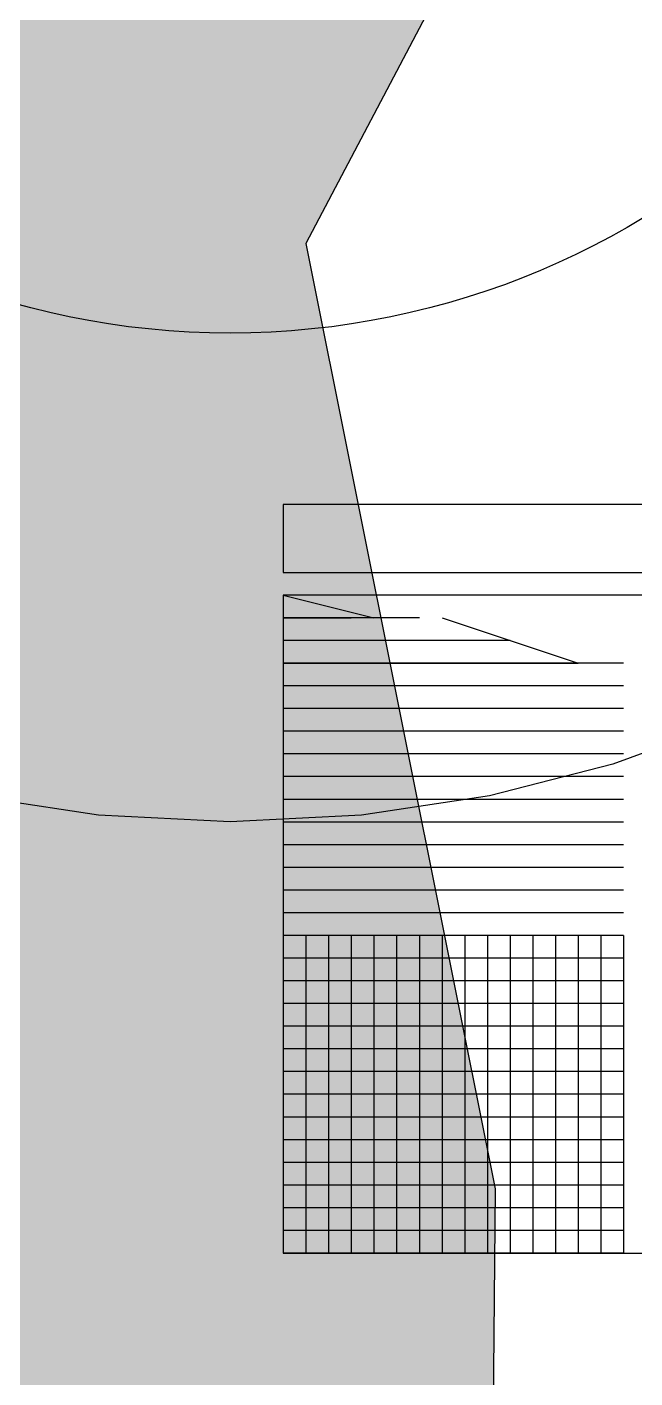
# Model space of a CAD drawing. Header units: metres. Extents: x 1 to 213, y 1 to 147.
# Drawn here: x 59.842 to 60.126, y 101.997 to 102.627 of the extents above; entities that cross this region are included whole.
import ezdxf

# ---------------------------------------------------------------- set-up
doc = ezdxf.new("R2010")
doc.units = ezdxf.units.M
doc.linetypes.add('DASHED', pattern=[1.524, 1.27, -0.254])
for name, color, linetype in [('00-BASE-ARQUITECTURA', 8, 'Continuous'), ('PJ-ARBUSTOS', 82, 'Continuous'), ('PJ-COPA-ADULTA', 8, 'DASHED'), ('PJ-GRAVILLA', 42, 'Continuous'), ('PJ-LIMITE-JARDIN', 7, 'Continuous'), ('PJ-RIEGO-SECTORES', 5, 'Continuous')]:
    doc.layers.add(name, color=color, linetype=linetype)

# ---------------------------------------------------------------- blocks, each defined once
blk = doc.blocks.new('PJ_FL')
blk.add_circle((0, 0), 0.372)
at = {"flags": 1}
for tag, p, height in [('CODIGO', (0.15, 0.15), 0.2), ('ESPECIE', (0.15, -0.1), 0.15), ('ZONA', (0.15, -0.3), 0.15)]:
    blk.add_attdef(tag, p, '', height=height, dxfattribs=at)

msp = doc.modelspace()

# ---------------------------------------------------------------- hatches: boundary and pattern name
at = {"layer": 'PJ-GRAVILLA'}
h = msp.add_hatch(dxfattribs=at)
h.set_pattern_fill('GRAVEL', scale=0.03)
h.paths.add_polyline_path([(68.43885, 110.15481), (75.31802, 110.15481), (75.36211, 107.90585), (75.18573, 107.81765), (65.17566, 107.86175), (64.73469, 107.68536), (64.42601, 107.77356), (63.54407, 107.1562), (63.059, 106.58293), (62.75032, 106.84752), (62.35344, 106.84752), (61.73608, 106.23015), (60.72184, 104.95134), (60.76594, 104.59856), (61.07462, 104.24578), (60.41316, 103.36384), (59.97219, 102.52599), (60.06039, 102.08502), (59.97219, 90.57565), (60.41316, 89.16454), (59.57532, 89.07634), (59.35483, 89.25273), (59.26664, 89.87009), (59.13435, 90.04648), (59.13435, 101.02669), (59.44303, 102.79057), (60.01629, 104.42217), (61.25101, 106.40654), (63.10309, 108.21453), (64.99927, 109.31696), (65.92531, 109.58154), (66.1458, 109.75793), (68.43885, 110.15481)])

# ---------------------------------------------------------------- linework, layer by layer
at = {"layer": '00-BASE-ARQUITECTURA'}
for points in [[(59.96161, 102.37253), (61.55969, 102.37253), (61.55969, 102.40428), (59.96161, 102.40428)], [(61.55969, 102.05503), (61.55969, 102.36195), (59.96161, 102.36195), (59.96161, 102.05503)], [(61.55969, 102.05503), (61.55969, 102.36195), (59.96161, 102.36195), (59.96161, 102.05503)]]:
    msp.add_lwpolyline(points, close=True, dxfattribs=at)
for points in [[(59.96161, 102.36195), (60.00394, 102.35137)], [(59.96161, 102.36195), (60.00394, 102.35137)], [(60.02512, 102.35137), (60.01452, 102.35137), (60.00394, 102.35137), (59.99336, 102.35137), (59.98277, 102.35137), (59.97219, 102.35137), (59.96161, 102.35137), (59.97219, 102.35137), (59.98277, 102.35137), (59.99336, 102.35137)], [(60.02512, 102.35137), (60.01452, 102.35137), (60.00394, 102.35137), (59.99336, 102.35137), (59.98277, 102.35137), (59.97219, 102.35137), (59.96161, 102.35137), (59.97219, 102.35137), (59.98277, 102.35137), (59.99336, 102.35137)], [(60.0357, 102.35137), (60.0992, 102.3302)], [(60.0357, 102.35137), (60.0992, 102.3302)], [(60.06745, 102.34078), (60.05687, 102.34078), (60.04628, 102.34078), (60.0357, 102.34078), (60.02512, 102.34078), (60.01452, 102.34078), (60.00394, 102.34078), (59.99336, 102.34078), (59.98277, 102.34078), (59.97219, 102.34078), (59.96161, 102.34078)], [(60.06745, 102.34078), (60.05687, 102.34078), (60.04628, 102.34078), (60.0357, 102.34078), (60.02512, 102.34078), (60.01452, 102.34078), (60.00394, 102.34078), (59.99336, 102.34078), (59.98277, 102.34078), (59.97219, 102.34078), (59.96161, 102.34078)], [(60.12036, 102.3302), (60.10978, 102.3302), (60.0992, 102.3302), (60.08861, 102.3302), (60.07803, 102.3302), (60.06745, 102.3302), (60.05687, 102.3302), (60.04628, 102.3302), (60.0357, 102.3302), (60.02512, 102.3302), (60.01452, 102.3302), (60.00394, 102.3302), (59.99336, 102.3302), (59.98277, 102.3302), (59.97219, 102.3302), (59.96161, 102.3302), (59.97219, 102.3302), (59.98277, 102.3302), (59.99336, 102.3302), (60.00394, 102.3302), (60.01452, 102.3302), (60.02512, 102.3302), (60.0357, 102.3302), (60.04628, 102.3302), (60.05687, 102.3302), (60.06745, 102.3302), (60.07803, 102.3302), (60.08861, 102.3302), (60.0992, 102.3302)], [(59.96161, 102.3302), (59.97219, 102.3302), (59.98277, 102.3302), (59.99336, 102.3302), (60.00394, 102.3302), (60.01452, 102.3302), (60.02512, 102.3302), (60.0357, 102.3302), (60.04628, 102.3302), (60.05687, 102.3302), (60.06745, 102.3302), (60.07803, 102.3302), (60.08861, 102.3302), (60.0992, 102.3302), (60.08861, 102.3302), (60.07803, 102.3302), (60.06745, 102.3302), (60.05687, 102.3302), (60.04628, 102.3302), (60.0357, 102.3302), (60.02512, 102.3302), (60.01452, 102.3302), (60.00394, 102.3302), (59.99336, 102.3302), (59.98277, 102.3302), (59.97219, 102.3302), (59.96161, 102.3302)], [(60.12036, 102.31962), (60.10978, 102.31962), (60.0992, 102.31962), (60.08861, 102.31962), (60.07803, 102.31962), (60.06745, 102.31962), (60.05687, 102.31962), (60.04628, 102.31962), (60.0357, 102.31962), (60.02512, 102.31962), (60.01452, 102.31962), (60.00394, 102.31962), (59.99336, 102.31962), (59.98277, 102.31962), (59.97219, 102.31962), (59.96161, 102.31962)], [(60.0992, 102.31962), (60.08861, 102.31962), (60.07803, 102.31962), (60.06745, 102.31962), (60.05687, 102.31962), (60.04628, 102.31962), (60.0357, 102.31962), (60.02512, 102.31962), (60.01452, 102.31962), (60.00394, 102.31962), (59.99336, 102.31962), (59.98277, 102.31962), (59.97219, 102.31962), (59.96161, 102.31962)], [(60.12036, 102.30902), (60.10978, 102.30902), (60.0992, 102.30902), (60.08861, 102.30902), (60.07803, 102.30902), (60.06745, 102.30902), (60.05687, 102.30902), (60.04628, 102.30902), (60.0357, 102.30902), (60.02512, 102.30902), (60.01452, 102.30902), (60.00394, 102.30902), (59.99336, 102.30902), (59.98277, 102.30902), (59.97219, 102.30902), (59.96161, 102.30902)], [(60.12036, 102.30902), (60.10978, 102.30902), (60.0992, 102.30902), (60.08861, 102.30902), (60.07803, 102.30902), (60.06745, 102.30902), (60.05687, 102.30902), (60.04628, 102.30902), (60.0357, 102.30902), (60.02512, 102.30902), (60.01452, 102.30902), (60.00394, 102.30902), (59.99336, 102.30902), (59.98277, 102.30902), (59.97219, 102.30902), (59.96161, 102.30902)], [(60.0992, 102.30902), (60.08861, 102.30902), (60.07803, 102.30902), (60.06745, 102.30902), (60.05687, 102.30902), (60.04628, 102.30902), (60.0357, 102.30902), (60.02512, 102.30902), (60.01452, 102.30902), (60.00394, 102.30902), (59.99336, 102.30902), (59.98277, 102.30902), (59.97219, 102.30902), (59.96161, 102.30902)], [(60.0992, 102.30902), (60.08861, 102.30902), (60.07803, 102.30902), (60.06745, 102.30902), (60.05687, 102.30902), (60.04628, 102.30902), (60.0357, 102.30902), (60.02512, 102.30902), (60.01452, 102.30902), (60.00394, 102.30902), (59.99336, 102.30902), (59.98277, 102.30902), (59.97219, 102.30902), (59.96161, 102.30902)], [(60.12036, 102.29844), (60.10978, 102.29844), (60.0992, 102.29844), (60.08861, 102.29844), (60.07803, 102.29844), (60.06745, 102.29844), (60.05687, 102.29844), (60.04628, 102.29844), (60.0357, 102.29844), (60.02512, 102.29844), (60.01452, 102.29844), (60.00394, 102.29844), (59.99336, 102.29844), (59.98277, 102.29844), (59.97219, 102.29844), (59.96161, 102.29844)], [(60.0992, 102.29844), (60.08861, 102.29844), (60.07803, 102.29844), (60.06745, 102.29844), (60.05687, 102.29844), (60.04628, 102.29844), (60.0357, 102.29844), (60.02512, 102.29844), (60.01452, 102.29844), (60.00394, 102.29844), (59.99336, 102.29844), (59.98277, 102.29844), (59.97219, 102.29844), (59.96161, 102.29844)], [(60.12036, 102.28786), (60.10978, 102.28786), (60.0992, 102.28786), (60.08861, 102.28786), (60.07803, 102.28786), (60.06745, 102.28786), (60.05687, 102.28786), (60.04628, 102.28786), (60.0357, 102.28786), (60.02512, 102.28786), (60.01452, 102.28786), (60.00394, 102.28786), (59.99336, 102.28786), (59.98277, 102.28786), (59.97219, 102.28786), (59.96161, 102.28786)], [(60.12036, 102.28786), (60.10978, 102.28786), (60.0992, 102.28786), (60.08861, 102.28786), (60.07803, 102.28786), (60.06745, 102.28786), (60.05687, 102.28786), (60.04628, 102.28786), (60.0357, 102.28786), (60.02512, 102.28786), (60.01452, 102.28786), (60.00394, 102.28786), (59.99336, 102.28786), (59.98277, 102.28786), (59.97219, 102.28786), (59.96161, 102.28786)], [(60.0992, 102.28786), (60.08861, 102.28786), (60.07803, 102.28786), (60.06745, 102.28786), (60.05687, 102.28786), (60.04628, 102.28786), (60.0357, 102.28786), (60.02512, 102.28786), (60.01452, 102.28786), (60.00394, 102.28786), (59.99336, 102.28786), (59.98277, 102.28786), (59.97219, 102.28786), (59.96161, 102.28786)], [(60.0992, 102.28786), (60.08861, 102.28786), (60.07803, 102.28786), (60.06745, 102.28786), (60.05687, 102.28786), (60.04628, 102.28786), (60.0357, 102.28786), (60.02512, 102.28786), (60.01452, 102.28786), (60.00394, 102.28786), (59.99336, 102.28786), (59.98277, 102.28786), (59.97219, 102.28786), (59.96161, 102.28786)], [(60.12036, 102.27728), (60.10978, 102.27728), (60.0992, 102.27728), (60.08861, 102.27728), (60.07803, 102.27728), (60.06745, 102.27728), (60.05687, 102.27728), (60.04628, 102.27728), (60.0357, 102.27728), (60.02512, 102.27728), (60.01452, 102.27728), (60.00394, 102.27728), (59.99336, 102.27728), (59.98277, 102.27728), (59.97219, 102.27728), (59.96161, 102.27728)], [(60.0992, 102.27728), (60.08861, 102.27728), (60.07803, 102.27728), (60.06745, 102.27728), (60.05687, 102.27728), (60.04628, 102.27728), (60.0357, 102.27728), (60.02512, 102.27728), (60.01452, 102.27728), (60.00394, 102.27728), (59.99336, 102.27728), (59.98277, 102.27728), (59.97219, 102.27728), (59.96161, 102.27728)], [(60.12036, 102.26669), (60.10978, 102.26669), (60.0992, 102.26669), (60.08861, 102.26669), (60.07803, 102.26669), (60.06745, 102.26669), (60.05687, 102.26669), (60.04628, 102.26669), (60.0357, 102.26669), (60.02512, 102.26669), (60.01452, 102.26669), (60.00394, 102.26669), (59.99336, 102.26669), (59.98277, 102.26669), (59.97219, 102.26669), (59.96161, 102.26669)], [(60.12036, 102.26669), (60.10978, 102.26669), (60.0992, 102.26669), (60.08861, 102.26669), (60.07803, 102.26669), (60.06745, 102.26669), (60.05687, 102.26669), (60.04628, 102.26669), (60.0357, 102.26669), (60.02512, 102.26669), (60.01452, 102.26669), (60.00394, 102.26669), (59.99336, 102.26669), (59.98277, 102.26669), (59.97219, 102.26669), (59.96161, 102.26669)], [(60.0992, 102.26669), (60.08861, 102.26669), (60.07803, 102.26669), (60.06745, 102.26669), (60.05687, 102.26669), (60.04628, 102.26669), (60.0357, 102.26669), (60.02512, 102.26669), (60.01452, 102.26669), (60.00394, 102.26669), (59.99336, 102.26669), (59.98277, 102.26669), (59.97219, 102.26669), (59.96161, 102.26669)], [(60.0992, 102.26669), (60.08861, 102.26669), (60.07803, 102.26669), (60.06745, 102.26669), (60.05687, 102.26669), (60.04628, 102.26669), (60.0357, 102.26669), (60.02512, 102.26669), (60.01452, 102.26669), (60.00394, 102.26669), (59.99336, 102.26669), (59.98277, 102.26669), (59.97219, 102.26669), (59.96161, 102.26669)], [(60.12036, 102.25611), (60.10978, 102.25611), (60.0992, 102.25611), (60.08861, 102.25611), (60.07803, 102.25611), (60.06745, 102.25611), (60.05687, 102.25611), (60.04628, 102.25611), (60.0357, 102.25611), (60.02512, 102.25611), (60.01452, 102.25611), (60.00394, 102.25611), (59.99336, 102.25611), (59.98277, 102.25611), (59.97219, 102.25611), (59.96161, 102.25611)], [(60.0992, 102.25611), (60.08861, 102.25611), (60.07803, 102.25611), (60.06745, 102.25611), (60.05687, 102.25611), (60.04628, 102.25611), (60.0357, 102.25611), (60.02512, 102.25611), (60.01452, 102.25611), (60.00394, 102.25611), (59.99336, 102.25611), (59.98277, 102.25611), (59.97219, 102.25611), (59.96161, 102.25611)], [(60.12036, 102.24553), (60.10978, 102.24553), (60.0992, 102.24553), (60.08861, 102.24553), (60.07803, 102.24553), (60.06745, 102.24553), (60.05687, 102.24553), (60.04628, 102.24553), (60.0357, 102.24553), (60.02512, 102.24553), (60.01452, 102.24553), (60.00394, 102.24553), (59.99336, 102.24553), (59.98277, 102.24553), (59.97219, 102.24553), (59.96161, 102.24553)], [(60.12036, 102.24553), (60.10978, 102.24553), (60.0992, 102.24553), (60.08861, 102.24553), (60.07803, 102.24553), (60.06745, 102.24553), (60.05687, 102.24553), (60.04628, 102.24553), (60.0357, 102.24553), (60.02512, 102.24553), (60.01452, 102.24553), (60.00394, 102.24553), (59.99336, 102.24553), (59.98277, 102.24553), (59.97219, 102.24553), (59.96161, 102.24553)], [(60.0992, 102.24553), (60.08861, 102.24553), (60.07803, 102.24553), (60.06745, 102.24553), (60.05687, 102.24553), (60.04628, 102.24553), (60.0357, 102.24553), (60.02512, 102.24553), (60.01452, 102.24553), (60.00394, 102.24553), (59.99336, 102.24553), (59.98277, 102.24553), (59.97219, 102.24553), (59.96161, 102.24553)], [(60.0992, 102.24553), (60.08861, 102.24553), (60.07803, 102.24553), (60.06745, 102.24553), (60.05687, 102.24553), (60.04628, 102.24553), (60.0357, 102.24553), (60.02512, 102.24553), (60.01452, 102.24553), (60.00394, 102.24553), (59.99336, 102.24553), (59.98277, 102.24553), (59.97219, 102.24553), (59.96161, 102.24553)], [(60.12036, 102.23494), (60.10978, 102.23494), (60.0992, 102.23494), (60.08861, 102.23494), (60.07803, 102.23494), (60.06745, 102.23494), (60.05687, 102.23494), (60.04628, 102.23494), (60.0357, 102.23494), (60.02512, 102.23494), (60.01452, 102.23494), (60.00394, 102.23494), (59.99336, 102.23494), (59.98277, 102.23494), (59.97219, 102.23494), (59.96161, 102.23494)], [(60.0992, 102.23494), (60.08861, 102.23494), (60.07803, 102.23494), (60.06745, 102.23494), (60.05687, 102.23494), (60.04628, 102.23494), (60.0357, 102.23494), (60.02512, 102.23494), (60.01452, 102.23494), (60.00394, 102.23494), (59.99336, 102.23494), (59.98277, 102.23494), (59.97219, 102.23494), (59.96161, 102.23494)], [(60.12036, 102.22436), (60.10978, 102.22436), (60.0992, 102.22436), (60.08861, 102.22436), (60.07803, 102.22436), (60.06745, 102.22436), (60.05687, 102.22436), (60.04628, 102.22436), (60.0357, 102.22436), (60.02512, 102.22436), (60.01452, 102.22436), (60.00394, 102.22436), (59.99336, 102.22436), (59.98277, 102.22436), (59.97219, 102.22436), (59.96161, 102.22436)], [(60.12036, 102.22436), (60.10978, 102.22436), (60.0992, 102.22436), (60.08861, 102.22436), (60.07803, 102.22436), (60.06745, 102.22436), (60.05687, 102.22436), (60.04628, 102.22436), (60.0357, 102.22436), (60.02512, 102.22436), (60.01452, 102.22436), (60.00394, 102.22436), (59.99336, 102.22436), (59.98277, 102.22436), (59.97219, 102.22436), (59.96161, 102.22436)], [(60.0992, 102.22436), (60.08861, 102.22436), (60.07803, 102.22436), (60.06745, 102.22436), (60.05687, 102.22436), (60.04628, 102.22436), (60.0357, 102.22436), (60.02512, 102.22436), (60.01452, 102.22436), (60.00394, 102.22436), (59.99336, 102.22436), (59.98277, 102.22436), (59.97219, 102.22436), (59.96161, 102.22436)], [(60.0992, 102.22436), (60.08861, 102.22436), (60.07803, 102.22436), (60.06745, 102.22436), (60.05687, 102.22436), (60.04628, 102.22436), (60.0357, 102.22436), (60.02512, 102.22436), (60.01452, 102.22436), (60.00394, 102.22436), (59.99336, 102.22436), (59.98277, 102.22436), (59.97219, 102.22436), (59.96161, 102.22436)], [(60.12036, 102.21378), (60.10978, 102.21378), (60.0992, 102.21378), (60.08861, 102.21378), (60.07803, 102.21378), (60.06745, 102.21378), (60.05687, 102.21378), (60.04628, 102.21378), (60.0357, 102.21378), (60.02512, 102.21378), (60.01452, 102.21378), (60.00394, 102.21378), (59.99336, 102.21378), (59.98277, 102.21378), (59.97219, 102.21378), (59.96161, 102.21378)], [(60.0992, 102.21378), (60.08861, 102.21378), (60.07803, 102.21378), (60.06745, 102.21378), (60.05687, 102.21378), (60.04628, 102.21378), (60.0357, 102.21378), (60.02512, 102.21378), (60.01452, 102.21378), (60.00394, 102.21378), (59.99336, 102.21378), (59.98277, 102.21378), (59.97219, 102.21378), (59.96161, 102.21378)], [(60.12036, 102.2032), (60.10978, 102.2032), (60.0992, 102.2032), (60.08861, 102.2032), (60.07803, 102.2032), (60.06745, 102.2032), (60.05687, 102.2032), (60.04628, 102.2032), (60.0357, 102.2032), (60.02512, 102.2032), (60.01452, 102.2032), (60.00394, 102.2032), (59.99336, 102.2032), (59.98277, 102.2032), (59.97219, 102.2032), (59.96161, 102.2032)], [(60.12036, 102.2032), (60.10978, 102.2032), (60.0992, 102.2032), (60.08861, 102.2032), (60.07803, 102.2032), (60.06745, 102.2032), (60.05687, 102.2032), (60.04628, 102.2032), (60.0357, 102.2032), (60.02512, 102.2032), (60.01452, 102.2032), (60.00394, 102.2032), (59.99336, 102.2032), (59.98277, 102.2032), (59.97219, 102.2032), (59.96161, 102.2032)], [(59.96161, 102.2032), (59.96161, 102.19261), (59.96161, 102.18203), (59.96161, 102.17145), (59.96161, 102.16086), (59.96161, 102.15028), (59.96161, 102.1397), (59.96161, 102.12912), (59.96161, 102.11853), (59.96161, 102.10795), (59.96161, 102.09737), (59.96161, 102.08678), (59.96161, 102.0762), (59.96161, 102.06562), (59.96161, 102.05503)], [(59.96161, 102.2032), (59.96161, 102.19261), (59.96161, 102.18203), (59.96161, 102.17145), (59.96161, 102.16086), (59.96161, 102.15028), (59.96161, 102.1397), (59.96161, 102.12912), (59.96161, 102.11853), (59.96161, 102.10795), (59.96161, 102.09737), (59.96161, 102.08678), (59.96161, 102.0762), (59.96161, 102.06562), (59.96161, 102.05503)], [(60.0992, 102.2032), (60.08861, 102.2032), (60.07803, 102.2032), (60.06745, 102.2032), (60.05687, 102.2032), (60.04628, 102.2032), (60.0357, 102.2032), (60.02512, 102.2032), (60.01452, 102.2032), (60.00394, 102.2032), (59.99336, 102.2032), (59.98277, 102.2032), (59.97219, 102.2032), (59.96161, 102.2032)], [(60.0992, 102.2032), (60.08861, 102.2032), (60.07803, 102.2032), (60.06745, 102.2032), (60.05687, 102.2032), (60.04628, 102.2032), (60.0357, 102.2032), (60.02512, 102.2032), (60.01452, 102.2032), (60.00394, 102.2032), (59.99336, 102.2032), (59.98277, 102.2032), (59.97219, 102.2032), (59.96161, 102.2032)], [(59.96161, 102.2032), (59.96161, 102.19261), (59.96161, 102.18203), (59.96161, 102.17145), (59.96161, 102.16086), (59.96161, 102.15028), (59.96161, 102.1397), (59.96161, 102.12912), (59.96161, 102.11853), (59.96161, 102.10795), (59.96161, 102.09737), (59.96161, 102.08678), (59.96161, 102.0762), (59.96161, 102.06562), (59.96161, 102.05503)], [(59.96161, 102.2032), (59.96161, 102.19261), (59.96161, 102.18203), (59.96161, 102.17145), (59.96161, 102.16086), (59.96161, 102.15028), (59.96161, 102.1397), (59.96161, 102.12912), (59.96161, 102.11853), (59.96161, 102.10795), (59.96161, 102.09737), (59.96161, 102.08678), (59.96161, 102.0762), (59.96161, 102.06562), (59.96161, 102.05503)], [(59.97219, 102.2032), (59.97219, 102.19261), (59.97219, 102.18203), (59.97219, 102.17145), (59.97219, 102.16086), (59.97219, 102.15028), (59.97219, 102.1397), (59.97219, 102.12912), (59.97219, 102.11853), (59.97219, 102.10795), (59.97219, 102.09737), (59.97219, 102.08678), (59.97219, 102.0762), (59.97219, 102.06562), (59.97219, 102.05503)], [(59.97219, 102.2032), (59.97219, 102.19261), (59.97219, 102.18203), (59.97219, 102.17145), (59.97219, 102.16086), (59.97219, 102.15028), (59.97219, 102.1397), (59.97219, 102.12912), (59.97219, 102.11853), (59.97219, 102.10795), (59.97219, 102.09737), (59.97219, 102.08678), (59.97219, 102.0762), (59.97219, 102.06562), (59.97219, 102.05503)], [(59.98277, 102.2032), (59.98277, 102.19261), (59.98277, 102.18203), (59.98277, 102.17145), (59.98277, 102.16086), (59.98277, 102.15028), (59.98277, 102.1397), (59.98277, 102.12912), (59.98277, 102.11853), (59.98277, 102.10795), (59.98277, 102.09737), (59.98277, 102.08678), (59.98277, 102.0762), (59.98277, 102.06562), (59.98277, 102.05503)], [(59.98277, 102.2032), (59.98277, 102.19261), (59.98277, 102.18203), (59.98277, 102.17145), (59.98277, 102.16086), (59.98277, 102.15028), (59.98277, 102.1397), (59.98277, 102.12912), (59.98277, 102.11853), (59.98277, 102.10795), (59.98277, 102.09737), (59.98277, 102.08678), (59.98277, 102.0762), (59.98277, 102.06562), (59.98277, 102.05503)], [(59.98277, 102.2032), (59.98277, 102.19261), (59.98277, 102.18203), (59.98277, 102.17145), (59.98277, 102.16086), (59.98277, 102.15028), (59.98277, 102.1397), (59.98277, 102.12912), (59.98277, 102.11853), (59.98277, 102.10795), (59.98277, 102.09737), (59.98277, 102.08678), (59.98277, 102.0762), (59.98277, 102.06562), (59.98277, 102.05503)], [(59.98277, 102.2032), (59.98277, 102.19261), (59.98277, 102.18203), (59.98277, 102.17145), (59.98277, 102.16086), (59.98277, 102.15028), (59.98277, 102.1397), (59.98277, 102.12912), (59.98277, 102.11853), (59.98277, 102.10795), (59.98277, 102.09737), (59.98277, 102.08678), (59.98277, 102.0762), (59.98277, 102.06562), (59.98277, 102.05503)], [(59.99336, 102.2032), (59.99336, 102.19261), (59.99336, 102.18203), (59.99336, 102.17145), (59.99336, 102.16086), (59.99336, 102.15028), (59.99336, 102.1397), (59.99336, 102.12912), (59.99336, 102.11853), (59.99336, 102.10795), (59.99336, 102.09737), (59.99336, 102.08678), (59.99336, 102.0762), (59.99336, 102.06562), (59.99336, 102.05503)], [(59.99336, 102.2032), (59.99336, 102.19261), (59.99336, 102.18203), (59.99336, 102.17145), (59.99336, 102.16086), (59.99336, 102.15028), (59.99336, 102.1397), (59.99336, 102.12912), (59.99336, 102.11853), (59.99336, 102.10795), (59.99336, 102.09737), (59.99336, 102.08678), (59.99336, 102.0762), (59.99336, 102.06562), (59.99336, 102.05503)], [(60.00394, 102.2032), (60.00394, 102.19261), (60.00394, 102.18203), (60.00394, 102.17145), (60.00394, 102.16086), (60.00394, 102.15028), (60.00394, 102.1397), (60.00394, 102.12912), (60.00394, 102.11853), (60.00394, 102.10795), (60.00394, 102.09737), (60.00394, 102.08678), (60.00394, 102.0762), (60.00394, 102.06562), (60.00394, 102.05503)], [(60.00394, 102.2032), (60.00394, 102.19261), (60.00394, 102.18203), (60.00394, 102.17145), (60.00394, 102.16086), (60.00394, 102.15028), (60.00394, 102.1397), (60.00394, 102.12912), (60.00394, 102.11853), (60.00394, 102.10795), (60.00394, 102.09737), (60.00394, 102.08678), (60.00394, 102.0762), (60.00394, 102.06562), (60.00394, 102.05503)], [(60.00394, 102.2032), (60.00394, 102.19261), (60.00394, 102.18203), (60.00394, 102.17145), (60.00394, 102.16086), (60.00394, 102.15028), (60.00394, 102.1397), (60.00394, 102.12912), (60.00394, 102.11853), (60.00394, 102.10795), (60.00394, 102.09737), (60.00394, 102.08678), (60.00394, 102.0762), (60.00394, 102.06562), (60.00394, 102.05503)], [(60.00394, 102.2032), (60.00394, 102.19261), (60.00394, 102.18203), (60.00394, 102.17145), (60.00394, 102.16086), (60.00394, 102.15028), (60.00394, 102.1397), (60.00394, 102.12912), (60.00394, 102.11853), (60.00394, 102.10795), (60.00394, 102.09737), (60.00394, 102.08678), (60.00394, 102.0762), (60.00394, 102.06562), (60.00394, 102.05503)], [(60.01452, 102.2032), (60.01452, 102.19261), (60.01452, 102.18203), (60.01452, 102.17145), (60.01452, 102.16086), (60.01452, 102.15028), (60.01452, 102.1397), (60.01452, 102.12912), (60.01452, 102.11853), (60.01452, 102.10795), (60.01452, 102.09737), (60.01452, 102.08678), (60.01452, 102.0762), (60.01452, 102.06562), (60.01452, 102.05503)], [(60.01452, 102.2032), (60.01452, 102.19261), (60.01452, 102.18203), (60.01452, 102.17145), (60.01452, 102.16086), (60.01452, 102.15028), (60.01452, 102.1397), (60.01452, 102.12912), (60.01452, 102.11853), (60.01452, 102.10795), (60.01452, 102.09737), (60.01452, 102.08678), (60.01452, 102.0762), (60.01452, 102.06562), (60.01452, 102.05503)], [(60.02512, 102.2032), (60.02512, 102.19261), (60.02512, 102.18203), (60.02512, 102.17145), (60.02512, 102.16086), (60.02512, 102.15028), (60.02512, 102.1397), (60.02512, 102.12912), (60.02512, 102.11853), (60.02512, 102.10795), (60.02512, 102.09737), (60.02512, 102.08678), (60.02512, 102.0762), (60.02512, 102.06562), (60.02512, 102.05503)], [(60.02512, 102.2032), (60.02512, 102.19261), (60.02512, 102.18203), (60.02512, 102.17145), (60.02512, 102.16086), (60.02512, 102.15028), (60.02512, 102.1397), (60.02512, 102.12912), (60.02512, 102.11853), (60.02512, 102.10795), (60.02512, 102.09737), (60.02512, 102.08678), (60.02512, 102.0762), (60.02512, 102.06562), (60.02512, 102.05503)], [(60.02512, 102.2032), (60.02512, 102.19261), (60.02512, 102.18203), (60.02512, 102.17145), (60.02512, 102.16086), (60.02512, 102.15028), (60.02512, 102.1397), (60.02512, 102.12912), (60.02512, 102.11853), (60.02512, 102.10795), (60.02512, 102.09737), (60.02512, 102.08678), (60.02512, 102.0762), (60.02512, 102.06562), (60.02512, 102.05503)], [(60.02512, 102.2032), (60.02512, 102.19261), (60.02512, 102.18203), (60.02512, 102.17145), (60.02512, 102.16086), (60.02512, 102.15028), (60.02512, 102.1397), (60.02512, 102.12912), (60.02512, 102.11853), (60.02512, 102.10795), (60.02512, 102.09737), (60.02512, 102.08678), (60.02512, 102.0762), (60.02512, 102.06562), (60.02512, 102.05503)], [(60.0357, 102.2032), (60.0357, 102.19261), (60.0357, 102.18203), (60.0357, 102.17145), (60.0357, 102.16086), (60.0357, 102.15028), (60.0357, 102.1397), (60.0357, 102.12912), (60.0357, 102.11853), (60.0357, 102.10795), (60.0357, 102.09737), (60.0357, 102.08678), (60.0357, 102.0762), (60.0357, 102.06562), (60.0357, 102.05503)], [(60.0357, 102.2032), (60.0357, 102.19261), (60.0357, 102.18203), (60.0357, 102.17145), (60.0357, 102.16086), (60.0357, 102.15028), (60.0357, 102.1397), (60.0357, 102.12912), (60.0357, 102.11853), (60.0357, 102.10795), (60.0357, 102.09737), (60.0357, 102.08678), (60.0357, 102.0762), (60.0357, 102.06562), (60.0357, 102.05503)], [(60.04628, 102.2032), (60.04628, 102.19261), (60.04628, 102.18203), (60.04628, 102.17145), (60.04628, 102.16086), (60.04628, 102.15028), (60.04628, 102.1397), (60.04628, 102.12912), (60.04628, 102.11853), (60.04628, 102.10795), (60.04628, 102.09737), (60.04628, 102.08678), (60.04628, 102.0762), (60.04628, 102.06562), (60.04628, 102.05503)], [(60.04628, 102.2032), (60.04628, 102.19261), (60.04628, 102.18203), (60.04628, 102.17145), (60.04628, 102.16086), (60.04628, 102.15028), (60.04628, 102.1397), (60.04628, 102.12912), (60.04628, 102.11853), (60.04628, 102.10795), (60.04628, 102.09737), (60.04628, 102.08678), (60.04628, 102.0762), (60.04628, 102.06562), (60.04628, 102.05503)], [(60.04628, 102.2032), (60.04628, 102.19261), (60.04628, 102.18203), (60.04628, 102.17145), (60.04628, 102.16086), (60.04628, 102.15028), (60.04628, 102.1397), (60.04628, 102.12912), (60.04628, 102.11853), (60.04628, 102.10795), (60.04628, 102.09737), (60.04628, 102.08678), (60.04628, 102.0762), (60.04628, 102.06562), (60.04628, 102.05503)], [(60.04628, 102.2032), (60.04628, 102.19261), (60.04628, 102.18203), (60.04628, 102.17145), (60.04628, 102.16086), (60.04628, 102.15028), (60.04628, 102.1397), (60.04628, 102.12912), (60.04628, 102.11853), (60.04628, 102.10795), (60.04628, 102.09737), (60.04628, 102.08678), (60.04628, 102.0762), (60.04628, 102.06562), (60.04628, 102.05503)], [(60.05687, 102.2032), (60.05687, 102.19261), (60.05687, 102.18203), (60.05687, 102.17145), (60.05687, 102.16086), (60.05687, 102.15028), (60.05687, 102.1397), (60.05687, 102.12912), (60.05687, 102.11853), (60.05687, 102.10795), (60.05687, 102.09737), (60.05687, 102.08678), (60.05687, 102.0762), (60.05687, 102.06562), (60.05687, 102.05503)], [(60.05687, 102.2032), (60.05687, 102.19261), (60.05687, 102.18203), (60.05687, 102.17145), (60.05687, 102.16086), (60.05687, 102.15028), (60.05687, 102.1397), (60.05687, 102.12912), (60.05687, 102.11853), (60.05687, 102.10795), (60.05687, 102.09737), (60.05687, 102.08678), (60.05687, 102.0762), (60.05687, 102.06562), (60.05687, 102.05503)], [(60.06745, 102.2032), (60.06745, 102.19261), (60.06745, 102.18203), (60.06745, 102.17145), (60.06745, 102.16086), (60.06745, 102.15028), (60.06745, 102.1397), (60.06745, 102.12912), (60.06745, 102.11853), (60.06745, 102.10795), (60.06745, 102.09737), (60.06745, 102.08678), (60.06745, 102.0762), (60.06745, 102.06562), (60.06745, 102.05503)], [(60.06745, 102.2032), (60.06745, 102.19261), (60.06745, 102.18203), (60.06745, 102.17145), (60.06745, 102.16086), (60.06745, 102.15028), (60.06745, 102.1397), (60.06745, 102.12912), (60.06745, 102.11853), (60.06745, 102.10795), (60.06745, 102.09737), (60.06745, 102.08678), (60.06745, 102.0762), (60.06745, 102.06562), (60.06745, 102.05503)], [(60.06745, 102.2032), (60.06745, 102.19261), (60.06745, 102.18203), (60.06745, 102.17145), (60.06745, 102.16086), (60.06745, 102.15028), (60.06745, 102.1397), (60.06745, 102.12912), (60.06745, 102.11853), (60.06745, 102.10795), (60.06745, 102.09737), (60.06745, 102.08678), (60.06745, 102.0762), (60.06745, 102.06562), (60.06745, 102.05503)], [(60.06745, 102.2032), (60.06745, 102.19261), (60.06745, 102.18203), (60.06745, 102.17145), (60.06745, 102.16086), (60.06745, 102.15028), (60.06745, 102.1397), (60.06745, 102.12912), (60.06745, 102.11853), (60.06745, 102.10795), (60.06745, 102.09737), (60.06745, 102.08678), (60.06745, 102.0762), (60.06745, 102.06562), (60.06745, 102.05503)], [(60.07803, 102.2032), (60.07803, 102.19261), (60.07803, 102.18203), (60.07803, 102.17145), (60.07803, 102.16086), (60.07803, 102.15028), (60.07803, 102.1397), (60.07803, 102.12912), (60.07803, 102.11853), (60.07803, 102.10795), (60.07803, 102.09737), (60.07803, 102.08678), (60.07803, 102.0762), (60.07803, 102.06562), (60.07803, 102.05503)], [(60.07803, 102.2032), (60.07803, 102.19261), (60.07803, 102.18203), (60.07803, 102.17145), (60.07803, 102.16086), (60.07803, 102.15028), (60.07803, 102.1397), (60.07803, 102.12912), (60.07803, 102.11853), (60.07803, 102.10795), (60.07803, 102.09737), (60.07803, 102.08678), (60.07803, 102.0762), (60.07803, 102.06562), (60.07803, 102.05503)], [(60.08861, 102.2032), (60.08861, 102.19261), (60.08861, 102.18203), (60.08861, 102.17145), (60.08861, 102.16086), (60.08861, 102.15028), (60.08861, 102.1397), (60.08861, 102.12912), (60.08861, 102.11853), (60.08861, 102.10795), (60.08861, 102.09737), (60.08861, 102.08678), (60.08861, 102.0762), (60.08861, 102.06562), (60.08861, 102.05503)], [(60.08861, 102.2032), (60.08861, 102.19261), (60.08861, 102.18203), (60.08861, 102.17145), (60.08861, 102.16086), (60.08861, 102.15028), (60.08861, 102.1397), (60.08861, 102.12912), (60.08861, 102.11853), (60.08861, 102.10795), (60.08861, 102.09737), (60.08861, 102.08678), (60.08861, 102.0762), (60.08861, 102.06562), (60.08861, 102.05503)], [(60.08861, 102.2032), (60.08861, 102.19261), (60.08861, 102.18203), (60.08861, 102.17145), (60.08861, 102.16086), (60.08861, 102.15028), (60.08861, 102.1397), (60.08861, 102.12912), (60.08861, 102.11853), (60.08861, 102.10795), (60.08861, 102.09737), (60.08861, 102.08678), (60.08861, 102.0762), (60.08861, 102.06562), (60.08861, 102.05503)], [(60.08861, 102.2032), (60.08861, 102.19261), (60.08861, 102.18203), (60.08861, 102.17145), (60.08861, 102.16086), (60.08861, 102.15028), (60.08861, 102.1397), (60.08861, 102.12912), (60.08861, 102.11853), (60.08861, 102.10795), (60.08861, 102.09737), (60.08861, 102.08678), (60.08861, 102.0762), (60.08861, 102.06562), (60.08861, 102.05503)], [(60.0992, 102.2032), (60.0992, 102.19261), (60.0992, 102.18203), (60.0992, 102.17145), (60.0992, 102.16086), (60.0992, 102.15028), (60.0992, 102.1397), (60.0992, 102.12912), (60.0992, 102.11853), (60.0992, 102.10795), (60.0992, 102.09737), (60.0992, 102.08678), (60.0992, 102.0762), (60.0992, 102.06562), (60.0992, 102.05503)], [(60.0992, 102.2032), (60.0992, 102.19261), (60.0992, 102.18203), (60.0992, 102.17145), (60.0992, 102.16086), (60.0992, 102.15028), (60.0992, 102.1397), (60.0992, 102.12912), (60.0992, 102.11853), (60.0992, 102.10795), (60.0992, 102.09737), (60.0992, 102.08678), (60.0992, 102.0762), (60.0992, 102.06562), (60.0992, 102.05503)], [(60.0992, 102.2032), (60.0992, 102.19261), (60.0992, 102.18203), (60.0992, 102.17145), (60.0992, 102.16086), (60.0992, 102.15028), (60.0992, 102.1397), (60.0992, 102.12912), (60.0992, 102.11853), (60.0992, 102.10795), (60.0992, 102.09737), (60.0992, 102.08678), (60.0992, 102.0762), (60.0992, 102.06562), (60.0992, 102.05503)], [(60.10978, 102.2032), (60.10978, 102.19261), (60.10978, 102.18203), (60.10978, 102.17145), (60.10978, 102.16086), (60.10978, 102.15028), (60.10978, 102.1397), (60.10978, 102.12912), (60.10978, 102.11853), (60.10978, 102.10795), (60.10978, 102.09737), (60.10978, 102.08678), (60.10978, 102.0762), (60.10978, 102.06562), (60.10978, 102.05503)], [(60.10978, 102.2032), (60.10978, 102.19261), (60.10978, 102.18203), (60.10978, 102.17145), (60.10978, 102.16086), (60.10978, 102.15028), (60.10978, 102.1397), (60.10978, 102.12912), (60.10978, 102.11853), (60.10978, 102.10795), (60.10978, 102.09737), (60.10978, 102.08678), (60.10978, 102.0762), (60.10978, 102.06562), (60.10978, 102.05503)], [(60.10978, 102.2032), (60.10978, 102.19261), (60.10978, 102.18203), (60.10978, 102.17145), (60.10978, 102.16086), (60.10978, 102.15028), (60.10978, 102.1397), (60.10978, 102.12912), (60.10978, 102.11853), (60.10978, 102.10795), (60.10978, 102.09737), (60.10978, 102.08678), (60.10978, 102.0762), (60.10978, 102.06562), (60.10978, 102.05503)], [(60.12036, 102.2032), (60.12036, 102.19261), (60.12036, 102.18203), (60.12036, 102.17145), (60.12036, 102.16086), (60.12036, 102.15028), (60.12036, 102.1397), (60.12036, 102.12912), (60.12036, 102.11853), (60.12036, 102.10795), (60.12036, 102.09737), (60.12036, 102.08678), (60.12036, 102.0762), (60.12036, 102.06562), (60.12036, 102.05503)], [(60.12036, 102.2032), (60.12036, 102.19261), (60.12036, 102.18203), (60.12036, 102.17145), (60.12036, 102.16086), (60.12036, 102.15028), (60.12036, 102.1397), (60.12036, 102.12912), (60.12036, 102.11853), (60.12036, 102.10795), (60.12036, 102.09737), (60.12036, 102.08678), (60.12036, 102.0762), (60.12036, 102.06562), (60.12036, 102.05503)], [(60.12036, 102.2032), (60.12036, 102.19261), (60.12036, 102.18203), (60.12036, 102.17145), (60.12036, 102.16086), (60.12036, 102.15028), (60.12036, 102.1397), (60.12036, 102.12912), (60.12036, 102.11853), (60.12036, 102.10795), (60.12036, 102.09737), (60.12036, 102.08678), (60.12036, 102.0762), (60.12036, 102.06562), (60.12036, 102.05503)], [(60.12036, 102.2032), (60.12036, 102.19261), (60.12036, 102.18203), (60.12036, 102.17145), (60.12036, 102.16086), (60.12036, 102.15028), (60.12036, 102.1397), (60.12036, 102.12912), (60.12036, 102.11853), (60.12036, 102.10795), (60.12036, 102.09737), (60.12036, 102.08678), (60.12036, 102.0762), (60.12036, 102.06562), (60.12036, 102.05503)], [(60.12036, 102.19261), (60.10978, 102.19261), (60.0992, 102.19261), (60.08861, 102.19261), (60.07803, 102.19261), (60.06745, 102.19261), (60.05687, 102.19261), (60.04628, 102.19261), (60.0357, 102.19261), (60.02512, 102.19261), (60.01452, 102.19261), (60.00394, 102.19261), (59.99336, 102.19261), (59.98277, 102.19261), (59.97219, 102.19261), (59.96161, 102.19261)], [(60.12036, 102.19261), (60.10978, 102.19261), (60.0992, 102.19261), (60.08861, 102.19261), (60.07803, 102.19261), (60.06745, 102.19261), (60.05687, 102.19261), (60.04628, 102.19261), (60.0357, 102.19261), (60.02512, 102.19261), (60.01452, 102.19261), (60.00394, 102.19261), (59.99336, 102.19261), (59.98277, 102.19261), (59.97219, 102.19261), (59.96161, 102.19261)], [(60.0992, 102.19261), (60.08861, 102.19261), (60.07803, 102.19261), (60.06745, 102.19261), (60.05687, 102.19261), (60.04628, 102.19261), (60.0357, 102.19261), (60.02512, 102.19261), (60.01452, 102.19261), (60.00394, 102.19261), (59.99336, 102.19261), (59.98277, 102.19261), (59.97219, 102.19261), (59.96161, 102.19261)], [(60.0992, 102.19261), (60.08861, 102.19261), (60.07803, 102.19261), (60.06745, 102.19261), (60.05687, 102.19261), (60.04628, 102.19261), (60.0357, 102.19261), (60.02512, 102.19261), (60.01452, 102.19261), (60.00394, 102.19261), (59.99336, 102.19261), (59.98277, 102.19261), (59.97219, 102.19261), (59.96161, 102.19261)], [(60.12036, 102.18203), (60.10978, 102.18203), (60.0992, 102.18203), (60.08861, 102.18203), (60.07803, 102.18203), (60.06745, 102.18203), (60.05687, 102.18203), (60.04628, 102.18203), (60.0357, 102.18203), (60.02512, 102.18203), (60.01452, 102.18203), (60.00394, 102.18203), (59.99336, 102.18203), (59.98277, 102.18203), (59.97219, 102.18203), (59.96161, 102.18203)], [(60.0992, 102.18203), (60.08861, 102.18203), (60.07803, 102.18203), (60.06745, 102.18203), (60.05687, 102.18203), (60.04628, 102.18203), (60.0357, 102.18203), (60.02512, 102.18203), (60.01452, 102.18203), (60.00394, 102.18203), (59.99336, 102.18203), (59.98277, 102.18203), (59.97219, 102.18203), (59.96161, 102.18203)], [(60.12036, 102.17145), (60.10978, 102.17145), (60.0992, 102.17145), (60.08861, 102.17145), (60.07803, 102.17145), (60.06745, 102.17145), (60.05687, 102.17145), (60.04628, 102.17145), (60.0357, 102.17145), (60.02512, 102.17145), (60.01452, 102.17145), (60.00394, 102.17145), (59.99336, 102.17145), (59.98277, 102.17145), (59.97219, 102.17145), (59.96161, 102.17145)], [(60.12036, 102.17145), (60.10978, 102.17145), (60.0992, 102.17145), (60.08861, 102.17145), (60.07803, 102.17145), (60.06745, 102.17145), (60.05687, 102.17145), (60.04628, 102.17145), (60.0357, 102.17145), (60.02512, 102.17145), (60.01452, 102.17145), (60.00394, 102.17145), (59.99336, 102.17145), (59.98277, 102.17145), (59.97219, 102.17145), (59.96161, 102.17145)], [(60.0992, 102.17145), (60.08861, 102.17145), (60.07803, 102.17145), (60.06745, 102.17145), (60.05687, 102.17145), (60.04628, 102.17145), (60.0357, 102.17145), (60.02512, 102.17145), (60.01452, 102.17145), (60.00394, 102.17145), (59.99336, 102.17145), (59.98277, 102.17145), (59.97219, 102.17145), (59.96161, 102.17145)], [(60.0992, 102.17145), (60.08861, 102.17145), (60.07803, 102.17145), (60.06745, 102.17145), (60.05687, 102.17145), (60.04628, 102.17145), (60.0357, 102.17145), (60.02512, 102.17145), (60.01452, 102.17145), (60.00394, 102.17145), (59.99336, 102.17145), (59.98277, 102.17145), (59.97219, 102.17145), (59.96161, 102.17145)], [(60.12036, 102.16086), (60.10978, 102.16086), (60.0992, 102.16086), (60.08861, 102.16086), (60.07803, 102.16086), (60.06745, 102.16086), (60.05687, 102.16086), (60.04628, 102.16086), (60.0357, 102.16086), (60.02512, 102.16086), (60.01452, 102.16086), (60.00394, 102.16086), (59.99336, 102.16086), (59.98277, 102.16086), (59.97219, 102.16086), (59.96161, 102.16086)], [(60.0992, 102.16086), (60.08861, 102.16086), (60.07803, 102.16086), (60.06745, 102.16086), (60.05687, 102.16086), (60.04628, 102.16086), (60.0357, 102.16086), (60.02512, 102.16086), (60.01452, 102.16086), (60.00394, 102.16086), (59.99336, 102.16086), (59.98277, 102.16086), (59.97219, 102.16086), (59.96161, 102.16086)], [(60.12036, 102.15028), (60.10978, 102.15028), (60.0992, 102.15028), (60.08861, 102.15028), (60.07803, 102.15028), (60.06745, 102.15028), (60.05687, 102.15028), (60.04628, 102.15028), (60.0357, 102.15028), (60.02512, 102.15028), (60.01452, 102.15028), (60.00394, 102.15028), (59.99336, 102.15028), (59.98277, 102.15028), (59.97219, 102.15028), (59.96161, 102.15028)], [(60.12036, 102.15028), (60.10978, 102.15028), (60.0992, 102.15028), (60.08861, 102.15028), (60.07803, 102.15028), (60.06745, 102.15028), (60.05687, 102.15028), (60.04628, 102.15028), (60.0357, 102.15028), (60.02512, 102.15028), (60.01452, 102.15028), (60.00394, 102.15028), (59.99336, 102.15028), (59.98277, 102.15028), (59.97219, 102.15028), (59.96161, 102.15028)], [(60.0992, 102.15028), (60.08861, 102.15028), (60.07803, 102.15028), (60.06745, 102.15028), (60.05687, 102.15028), (60.04628, 102.15028), (60.0357, 102.15028), (60.02512, 102.15028), (60.01452, 102.15028), (60.00394, 102.15028), (59.99336, 102.15028), (59.98277, 102.15028), (59.97219, 102.15028), (59.96161, 102.15028)], [(60.0992, 102.15028), (60.08861, 102.15028), (60.07803, 102.15028), (60.06745, 102.15028), (60.05687, 102.15028), (60.04628, 102.15028), (60.0357, 102.15028), (60.02512, 102.15028), (60.01452, 102.15028), (60.00394, 102.15028), (59.99336, 102.15028), (59.98277, 102.15028), (59.97219, 102.15028), (59.96161, 102.15028)], [(60.12036, 102.1397), (60.10978, 102.1397), (60.0992, 102.1397), (60.08861, 102.1397), (60.07803, 102.1397), (60.06745, 102.1397), (60.05687, 102.1397), (60.04628, 102.1397), (60.0357, 102.1397), (60.02512, 102.1397), (60.01452, 102.1397), (60.00394, 102.1397), (59.99336, 102.1397), (59.98277, 102.1397), (59.97219, 102.1397), (59.96161, 102.1397)], [(60.0992, 102.1397), (60.08861, 102.1397), (60.07803, 102.1397), (60.06745, 102.1397), (60.05687, 102.1397), (60.04628, 102.1397), (60.0357, 102.1397), (60.02512, 102.1397), (60.01452, 102.1397), (60.00394, 102.1397), (59.99336, 102.1397), (59.98277, 102.1397), (59.97219, 102.1397), (59.96161, 102.1397)], [(60.12036, 102.12912), (60.10978, 102.12912), (60.0992, 102.12912), (60.08861, 102.12912), (60.07803, 102.12912), (60.06745, 102.12912), (60.05687, 102.12912), (60.04628, 102.12912), (60.0357, 102.12912), (60.02512, 102.12912), (60.01452, 102.12912), (60.00394, 102.12912), (59.99336, 102.12912), (59.98277, 102.12912), (59.97219, 102.12912), (59.96161, 102.12912)], [(60.12036, 102.12912), (60.10978, 102.12912), (60.0992, 102.12912), (60.08861, 102.12912), (60.07803, 102.12912), (60.06745, 102.12912), (60.05687, 102.12912), (60.04628, 102.12912), (60.0357, 102.12912), (60.02512, 102.12912), (60.01452, 102.12912), (60.00394, 102.12912), (59.99336, 102.12912), (59.98277, 102.12912), (59.97219, 102.12912), (59.96161, 102.12912)], [(60.0992, 102.12912), (60.08861, 102.12912), (60.07803, 102.12912), (60.06745, 102.12912), (60.05687, 102.12912), (60.04628, 102.12912), (60.0357, 102.12912), (60.02512, 102.12912), (60.01452, 102.12912), (60.00394, 102.12912), (59.99336, 102.12912), (59.98277, 102.12912), (59.97219, 102.12912), (59.96161, 102.12912)], [(60.0992, 102.12912), (60.08861, 102.12912), (60.07803, 102.12912), (60.06745, 102.12912), (60.05687, 102.12912), (60.04628, 102.12912), (60.0357, 102.12912), (60.02512, 102.12912), (60.01452, 102.12912), (60.00394, 102.12912), (59.99336, 102.12912), (59.98277, 102.12912), (59.97219, 102.12912), (59.96161, 102.12912)], [(60.12036, 102.11853), (60.10978, 102.11853), (60.0992, 102.11853), (60.08861, 102.11853), (60.07803, 102.11853), (60.06745, 102.11853), (60.05687, 102.11853), (60.04628, 102.11853), (60.0357, 102.11853), (60.02512, 102.11853), (60.01452, 102.11853), (60.00394, 102.11853), (59.99336, 102.11853), (59.98277, 102.11853), (59.97219, 102.11853), (59.96161, 102.11853)], [(60.0992, 102.11853), (60.08861, 102.11853), (60.07803, 102.11853), (60.06745, 102.11853), (60.05687, 102.11853), (60.04628, 102.11853), (60.0357, 102.11853), (60.02512, 102.11853), (60.01452, 102.11853), (60.00394, 102.11853), (59.99336, 102.11853), (59.98277, 102.11853), (59.97219, 102.11853), (59.96161, 102.11853)], [(60.12036, 102.10795), (60.10978, 102.10795), (60.0992, 102.10795), (60.08861, 102.10795), (60.07803, 102.10795), (60.06745, 102.10795), (60.05687, 102.10795), (60.04628, 102.10795), (60.0357, 102.10795), (60.02512, 102.10795), (60.01452, 102.10795), (60.00394, 102.10795), (59.99336, 102.10795), (59.98277, 102.10795), (59.97219, 102.10795), (59.96161, 102.10795)], [(60.12036, 102.10795), (60.10978, 102.10795), (60.0992, 102.10795), (60.08861, 102.10795), (60.07803, 102.10795), (60.06745, 102.10795), (60.05687, 102.10795), (60.04628, 102.10795), (60.0357, 102.10795), (60.02512, 102.10795), (60.01452, 102.10795), (60.00394, 102.10795), (59.99336, 102.10795), (59.98277, 102.10795), (59.97219, 102.10795), (59.96161, 102.10795)], [(60.0992, 102.10795), (60.08861, 102.10795), (60.07803, 102.10795), (60.06745, 102.10795), (60.05687, 102.10795), (60.04628, 102.10795), (60.0357, 102.10795), (60.02512, 102.10795), (60.01452, 102.10795), (60.00394, 102.10795), (59.99336, 102.10795), (59.98277, 102.10795), (59.97219, 102.10795), (59.96161, 102.10795)], [(60.0992, 102.10795), (60.08861, 102.10795), (60.07803, 102.10795), (60.06745, 102.10795), (60.05687, 102.10795), (60.04628, 102.10795), (60.0357, 102.10795), (60.02512, 102.10795), (60.01452, 102.10795), (60.00394, 102.10795), (59.99336, 102.10795), (59.98277, 102.10795), (59.97219, 102.10795), (59.96161, 102.10795)], [(60.12036, 102.09737), (60.10978, 102.09737), (60.0992, 102.09737), (60.08861, 102.09737), (60.07803, 102.09737), (60.06745, 102.09737), (60.05687, 102.09737), (60.04628, 102.09737), (60.0357, 102.09737), (60.02512, 102.09737), (60.01452, 102.09737), (60.00394, 102.09737), (59.99336, 102.09737), (59.98277, 102.09737), (59.97219, 102.09737), (59.96161, 102.09737)], [(60.0992, 102.09737), (60.08861, 102.09737), (60.07803, 102.09737), (60.06745, 102.09737), (60.05687, 102.09737), (60.04628, 102.09737), (60.0357, 102.09737), (60.02512, 102.09737), (60.01452, 102.09737), (60.00394, 102.09737), (59.99336, 102.09737), (59.98277, 102.09737), (59.97219, 102.09737), (59.96161, 102.09737)], [(60.12036, 102.08678), (60.10978, 102.08678), (60.0992, 102.08678), (60.08861, 102.08678), (60.07803, 102.08678), (60.06745, 102.08678), (60.05687, 102.08678), (60.04628, 102.08678), (60.0357, 102.08678), (60.02512, 102.08678), (60.01452, 102.08678), (60.00394, 102.08678), (59.99336, 102.08678), (59.98277, 102.08678), (59.97219, 102.08678), (59.96161, 102.08678)], [(60.12036, 102.08678), (60.10978, 102.08678), (60.0992, 102.08678), (60.08861, 102.08678), (60.07803, 102.08678), (60.06745, 102.08678), (60.05687, 102.08678), (60.04628, 102.08678), (60.0357, 102.08678), (60.02512, 102.08678), (60.01452, 102.08678), (60.00394, 102.08678), (59.99336, 102.08678), (59.98277, 102.08678), (59.97219, 102.08678), (59.96161, 102.08678)], [(60.0992, 102.08678), (60.08861, 102.08678), (60.07803, 102.08678), (60.06745, 102.08678), (60.05687, 102.08678), (60.04628, 102.08678), (60.0357, 102.08678), (60.02512, 102.08678), (60.01452, 102.08678), (60.00394, 102.08678), (59.99336, 102.08678), (59.98277, 102.08678), (59.97219, 102.08678), (59.96161, 102.08678)], [(60.0992, 102.08678), (60.08861, 102.08678), (60.07803, 102.08678), (60.06745, 102.08678), (60.05687, 102.08678), (60.04628, 102.08678), (60.0357, 102.08678), (60.02512, 102.08678), (60.01452, 102.08678), (60.00394, 102.08678), (59.99336, 102.08678), (59.98277, 102.08678), (59.97219, 102.08678), (59.96161, 102.08678)], [(60.12036, 102.0762), (60.10978, 102.0762), (60.0992, 102.0762), (60.08861, 102.0762), (60.07803, 102.0762), (60.06745, 102.0762), (60.05687, 102.0762), (60.04628, 102.0762), (60.0357, 102.0762), (60.02512, 102.0762), (60.01452, 102.0762), (60.00394, 102.0762), (59.99336, 102.0762), (59.98277, 102.0762), (59.97219, 102.0762), (59.96161, 102.0762)], [(60.0992, 102.0762), (60.08861, 102.0762), (60.07803, 102.0762), (60.06745, 102.0762), (60.05687, 102.0762), (60.04628, 102.0762), (60.0357, 102.0762), (60.02512, 102.0762), (60.01452, 102.0762), (60.00394, 102.0762), (59.99336, 102.0762), (59.98277, 102.0762), (59.97219, 102.0762), (59.96161, 102.0762)], [(60.12036, 102.06562), (60.10978, 102.06562), (60.0992, 102.06562), (60.08861, 102.06562), (60.07803, 102.06562), (60.06745, 102.06562), (60.05687, 102.06562), (60.04628, 102.06562), (60.0357, 102.06562), (60.02512, 102.06562), (60.01452, 102.06562), (60.00394, 102.06562), (59.99336, 102.06562), (59.98277, 102.06562), (59.97219, 102.06562), (59.96161, 102.06562)], [(60.12036, 102.06562), (60.10978, 102.06562), (60.0992, 102.06562), (60.08861, 102.06562), (60.07803, 102.06562), (60.06745, 102.06562), (60.05687, 102.06562), (60.04628, 102.06562), (60.0357, 102.06562), (60.02512, 102.06562), (60.01452, 102.06562), (60.00394, 102.06562), (59.99336, 102.06562), (59.98277, 102.06562), (59.97219, 102.06562), (59.96161, 102.06562)], [(60.0992, 102.06562), (60.08861, 102.06562), (60.07803, 102.06562), (60.06745, 102.06562), (60.05687, 102.06562), (60.04628, 102.06562), (60.0357, 102.06562), (60.02512, 102.06562), (60.01452, 102.06562), (60.00394, 102.06562), (59.99336, 102.06562), (59.98277, 102.06562), (59.97219, 102.06562), (59.96161, 102.06562)], [(60.0992, 102.06562), (60.08861, 102.06562), (60.07803, 102.06562), (60.06745, 102.06562), (60.05687, 102.06562), (60.04628, 102.06562), (60.0357, 102.06562), (60.02512, 102.06562), (60.01452, 102.06562), (60.00394, 102.06562), (59.99336, 102.06562), (59.98277, 102.06562), (59.97219, 102.06562), (59.96161, 102.06562)], [(60.12036, 102.05503), (60.10978, 102.05503), (60.0992, 102.05503), (60.08861, 102.05503), (60.07803, 102.05503), (60.06745, 102.05503), (60.05687, 102.05503), (60.04628, 102.05503), (60.0357, 102.05503), (60.02512, 102.05503), (60.01452, 102.05503), (60.00394, 102.05503), (59.99336, 102.05503), (59.98277, 102.05503), (59.97219, 102.05503), (59.96161, 102.05503)], [(60.0992, 102.05503), (60.08861, 102.05503), (60.07803, 102.05503), (60.06745, 102.05503), (60.05687, 102.05503), (60.04628, 102.05503), (60.0357, 102.05503), (60.02512, 102.05503), (60.01452, 102.05503), (60.00394, 102.05503), (59.99336, 102.05503), (59.98277, 102.05503), (59.97219, 102.05503), (59.96161, 102.05503)]]:
    msp.add_lwpolyline(points, dxfattribs=at)
at = {"layer": 'PJ-COPA-ADULTA'}
msp.add_circle((59.93686, 102.85617), 0.6, dxfattribs=at)
at = {"layer": 'PJ-LIMITE-JARDIN'}
msp.add_lwpolyline([(75.18573, 107.81765), (65.17566, 107.86175), (64.73469, 107.68536), (64.42601, 107.77356), (63.54407, 107.1562), (63.059, 106.58293), (62.75032, 106.84752), (62.35344, 106.84752), (61.73608, 106.23015), (60.72184, 104.95134), (60.76594, 104.59856), (61.07462, 104.24578), (60.41316, 103.36384), (59.97219, 102.52599), (60.06039, 102.08502), (59.97219, 90.57565)], dxfattribs=at)
at = {"layer": 'PJ-RIEGO-SECTORES'}
msp.add_lwpolyline([(75.18573, 107.81765), (65.17566, 107.86175), (64.73469, 107.68536), (64.42601, 107.77356), (63.54407, 107.1562), (63.059, 106.58293), (62.75032, 106.84752), (62.35344, 106.84752), (61.73608, 106.23015), (60.72184, 104.95134), (60.76594, 104.59856), (61.07462, 104.24578), (60.41316, 103.36384), (59.97219, 102.52599), (60.06039, 102.08502), (59.97219, 90.57565)], dxfattribs=at)

# ---------------------------------------------------------------- block references
at = {"layer": 'PJ-ARBUSTOS'}
msp.add_blockref('PJ_FL', (59.93686, 102.85617), dxfattribs=at)

doc.saveas('drawing.dxf')
